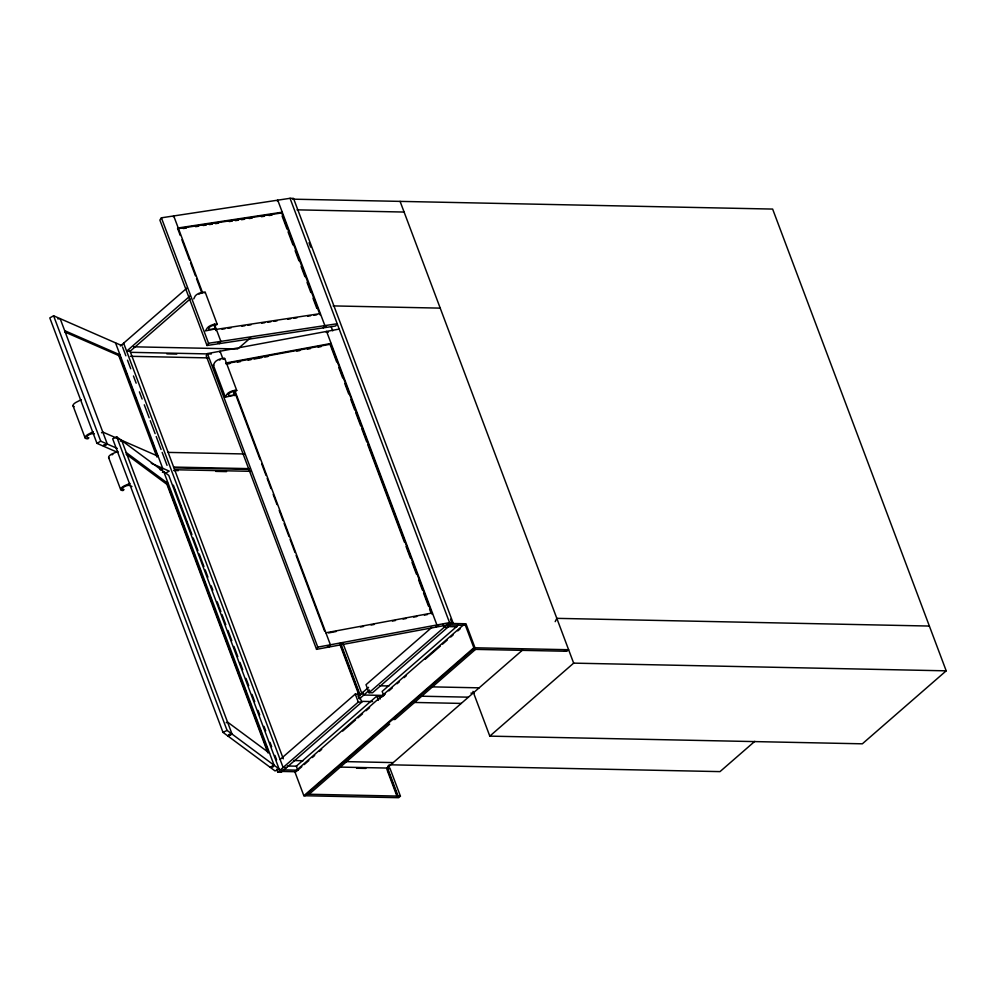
<?xml version="1.0" encoding="UTF-8"?>
<svg xmlns="http://www.w3.org/2000/svg" width="996" height="996" viewBox="0 0 996 996"><rect width="100%" height="100%" fill="white"/><g stroke="black" fill="none" stroke-linecap="round" stroke-linejoin="round"><path stroke-width="1.49" d="M224.723 358.46L236.749 390.482L235.305 391.316A4.245 1.643 -20.6 0 0 228.956 393.594A4.245 1.643 -20.6 0 0 231.246 395.437L234.882 395.063L225.37 397.143L213.318 365.084L214.75 362.444A6.175 2.39 -20.6 0 1 224.586 358.336L224.075 359.083M193.759 298.925L195.166 296.036A6.175 2.39 -20.6 0 1 205.151 292.189L204.728 292.861M217.29 324.36L215.771 325.157A4.245 1.643 -20.6 0 0 209.409 327.248A4.245 1.643 -20.6 0 0 211.264 329.303L214.763 329.029L205.487 330.896L207.193 328.058A6.175 2.39 -20.6 0 1 217.19 324.21L205.251 292.338M387.88 767.269L388.975 765.09M555.195 621.641L556.826 618.354L929.368 626.048M339.2 329.078L207.442 353.58L206.197 355.784L316.541 649.342L448.3 624.828L449.545 622.625L290.048 198.304L161.402 217.813L159.87 220.066L207.006 345.5L335.652 325.991L337.196 323.737L208.55 343.247L207.006 345.5M219.643 351.962L220.054 351.227L223.067 359.232M327.858 332.502L328.269 331.768L326.165 332.154L326.588 331.419L436.92 624.978L435.688 627.181M316.541 649.342L317.774 647.139L207.442 353.58M329.153 646.989L330.398 644.786L234.807 390.469M431.99 613.698L432.413 612.963L325.879 632.784M173.204 216.705L173.715 215.945L202.437 292.363M277.212 200.931L277.735 200.171L324.87 325.605L323.339 327.858M215.833 330.112L216.356 329.365L320.363 313.591L319.853 314.35M219.332 343.632L220.863 341.379L214.364 324.074M120.416 345.973L187.124 287.906M190.236 295.824L126.641 351.177L130.115 351.252L190.236 298.912M238.94 347.94L250.668 337.731M280.113 759.487L355.273 694.063L358.734 694.137L359.232 695.469L358.087 695.445L359.344 698.918L369.566 690.016M431.915 627.343L366.005 684.713L369.018 692.718L372.479 692.793L450.317 625.04M358.348 696.241L368.57 687.352M276.664 769.261L277.76 772.161L358.274 702.068L361.747 702.143L360.241 698.134L359.083 698.109M369.018 692.718L449.545 622.625L453.006 622.699L293.509 198.378L290.048 198.304M282.117 771.452L281.221 772.236L277.76 772.161M283.91 769.896L361.747 702.143M453.006 622.699L452.109 623.484L450.478 619.126M380.161 698.931L379.103 696.129L376.799 696.092L296.273 766.185L297.854 770.381M458.011 625.388L382.165 691.411L383.746 695.619M301.825 766.659L295.986 771.738L280.959 771.427L282.752 769.871L297.779 770.182M304.166 764.617L308.835 760.558M312.333 757.508L314.674 755.466M319.343 751.407L321.683 749.365M342.711 731.064L355.56 719.884M357.9 717.855L362.569 713.783M366.067 710.733L369.578 707.683M385.377 693.926L381.879 696.976L380.721 696.951M388.888 690.875L392.387 687.825M397.068 683.754L399.396 681.725M404.065 677.654L406.405 675.624M425.093 659.352L440.282 646.13M442.622 644.101L447.291 640.03M450.79 636.979L453.13 634.95M457.799 630.879L460.14 628.85M473.847 647.761L464.821 623.745L294.828 771.713L303.855 795.729L473.847 647.761L568.616 649.716L566.824 651.272L564.508 651.222L565.404 650.45L563.935 651.21L473.212 649.342M305.013 795.754L475.005 647.786L465.979 623.77L450.951 623.459L449.171 625.015L464.186 625.326M309.109 794.248L389.635 724.154L387.332 724.104M475.528 649.392L395.001 719.486L392.698 719.436M388.876 765.438L387.979 766.223L388.988 768.887M386.809 768.202L522.527 650.077M386.672 768.837L389.884 768.115L400.417 796.128L398.624 797.696L303.855 795.729M338.789 767.057L386.996 768.053L397.529 796.078L396.632 796.85L400.417 796.128M472.976 691.349L489.808 736.131L573.659 663.137L946.2 670.831L772.635 209.073L292.625 199.163M754.794 741.348L720.008 771.614L390.183 764.803M946.2 670.831L862.349 743.813L489.808 736.131M122.06 345.712L53.597 315.782L49.8 317.911L96.948 443.345L117.69 452.408M101.517 432.774L102.787 432.065L158.14 456.255L156.87 456.977M96.948 443.345L100.745 441.203L117.242 448.412M103.497 446.208L107.307 444.079L60.158 318.645L57.793 318.882M160.119 469.689L162.659 468.269L115.511 342.848M161.215 470.174L162.485 469.465L161.389 468.979M165.411 473.274L169.208 471.133L151.305 463.302M116.731 436.846L112.673 438.825L223.004 732.384L275.033 770.929L279.092 768.937L168.76 475.391L116.731 436.846L227.063 730.392L279.092 768.937M120.354 441.191L121.711 440.531L232.043 734.089L227.997 736.069M162.423 472.365L163.78 471.693L274.112 765.252L270.053 767.244M226.179 722.735L227.536 722.075L269.605 753.237M223.004 732.384L227.063 730.392M226.092 362.955L331.095 343.433L330.684 344.168L225.669 363.689M226.777 364.15L229.827 363.577M237.434 362.158L240.484 361.598M248.091 360.179L251.129 359.618M254.179 359.046L261.786 357.639M264.824 357.066L267.874 356.506M296.783 351.127L299.833 350.555M307.44 349.148L310.491 348.575M318.098 347.168L321.135 346.596M328.506 632.946L336.113 631.526M360.465 627.007L363.515 626.434M371.122 625.027L374.16 624.455M392.424 621.056L395.474 620.496M403.081 619.076L406.119 618.516M413.738 617.097L416.776 616.536M424.383 615.117L427.433 614.544M317.774 647.139L449.545 622.625M329.975 645.52L327.46 646.653L329.564 646.255M436.509 625.712L438.614 625.314L436.099 626.447M131.97 486.571L130.19 485.662A4.245 1.643 -20.6 0 0 124.039 486.87A4.245 1.643 -20.6 0 0 124.014 489.634L122.894 490.605A6.175 2.39 -20.6 0 1 124.263 485.849L129.966 483.421M213.966 365.208L213.368 365.159M183.326 228.532L186.389 228.072M195.565 226.677L198.627 226.216M203.209 225.519L206.272 225.046M209.334 224.586L212.385 224.125M215.447 223.664L218.51 223.191M229.217 221.573L232.267 221.112M235.33 220.651L238.393 220.178M241.455 219.718L244.506 219.257M249.1 218.56L252.162 218.099M261.338 216.705L264.388 216.244M268.982 215.547L272.045 215.074M221.959 329.19L225.021 328.73M228.072 328.257L231.134 327.796M241.841 326.178L244.904 325.717M247.954 325.244L251.017 324.783M261.724 323.165L264.787 322.692M267.849 322.231L270.9 321.77M273.962 321.31L277.025 320.837M287.732 319.218L290.782 318.757M293.845 318.284L296.908 317.824M307.615 316.205L310.677 315.744M313.728 315.271L316.79 314.811M220.353 342.126L217.788 343.184L219.842 342.873M324.36 326.352L326.414 326.041L323.849 327.111M93.151 431.754L87.959 434.43A6.175 2.39 -20.6 0 0 87.934 438.813L88.856 437.842A4.245 1.643 -20.6 0 1 88.034 435.377A4.245 1.643 -20.6 0 1 94.359 433.758M81.211 399.72L75.92 402.409A6.175 2.39 -20.6 0 0 74.19 406.667M297.032 209.845L404.102 212.048M333.137 305.909L440.22 308.125M133.589 346.807L237.77 348.961M130.439 352.323L211.289 353.991M166.855 353.866L176.79 354.078M130.376 356.294L208.139 357.9M168.05 452.396L244.244 453.964M173.565 467.074L249.759 468.643M174.225 467.883L248.863 469.427M174.574 469.739L250.768 471.32M173.678 470.523L178.334 470.622M215.659 471.382L226.54 471.618M447.615 626.596L456.952 626.783M447.64 627.368L444.166 627.306L443.083 624.392M379.625 685.783L388.95 685.97M430.932 686.842L479.138 687.838M470.934 693.129L474.046 693.191M383.821 695.432L363.826 695.021L362.818 692.357M420.723 696.192L468.406 697.175M378.928 698.507L380.086 698.532M361.722 701.358L372.616 701.582M414.597 702.454L461.248 703.413M293.733 760.546L303.058 760.745M345.052 761.604L393.258 762.6M287.471 765.999L296.796 766.185M356.556 768.227L365.881 768.414M286.587 767.555L283.125 767.493L123.629 343.172M306.805 794.198L397.529 796.078M117.976 451.425L112.224 453.827A6.175 2.39 -20.6 0 0 109.025 458.11M64.665 330.66L120.03 354.85L118.761 355.56L64.827 331.992M106.037 444.789L103.671 445.013L104.767 445.498M236.749 390.482L236.625 390.357A6.175 2.39 -20.6 0 0 226.777 394.466L225.357 397.105M126.218 452.545L168.287 483.707L166.93 484.367L126.106 454.126M230.699 734.749L229.864 734.139L228.52 734.799L229.341 735.409M272.767 765.912L273.589 766.534L272.244 767.194L271.41 766.571M400.093 201.379L573.659 663.137M309.009 242.75L310.64 247.108M331.108 326.501L332.739 330.859M281.557 212.459L320.027 314.823M330.535 343.782L432.14 614.084M282.117 216.095L286.997 229.068M288.081 231.956L292.961 244.929M295.127 250.693L298.925 260.79M301.091 266.555L304.888 276.651M307.054 282.416L310.839 292.5M313.005 298.277L316.803 308.362M330.124 344.516L336.685 361.959M338.864 367.773L342.686 377.945M344.877 383.759L348.7 393.93M350.878 399.745L354.7 409.916M355.796 412.817L360.714 425.902M361.809 428.803L366.727 441.888M367.81 444.789L404.413 542.16M406.057 546.518L410.427 558.146M412.058 562.503L416.428 574.132M418.619 579.946L422.441 590.118M423.537 593.018L428.454 606.103M429.537 609.004L431.181 613.362M376.799 696.092L378.368 700.288M342.998 643.366L362.108 694.237M340.682 643.329L360.34 695.644M387.569 768.065L398.101 796.09M340.097 643.316L359.768 695.631M340.333 645.557L358.909 694.971M387.195 770.244L396.682 795.468M355.273 694.063L358.274 702.068M177.537 228.233L180.251 235.442M181.882 239.762L189.464 259.956M190.547 262.832L195.428 275.805M196.511 278.693L201.391 291.666M214.389 326.265L216.02 330.597M234.384 391.204L260.056 459.505M261.699 463.862L266.069 475.49M267.165 478.404L270.987 488.575M273.165 494.39L276.988 504.561M279.179 510.375L283.001 520.547M284.097 523.448L289.014 536.533M290.097 539.434L295.015 552.519M296.111 555.419L324.522 630.991M233.5 392.735L234.583 395.636M161.402 217.813L208.55 343.247M129.829 350.505L283.312 758.84M122.608 347.143L125.857 355.796M127.488 360.129L130.737 368.769M133.452 375.978L136.153 383.186M139.403 391.839L142.117 399.047M144.283 404.812L149.163 417.797M150.247 420.673L155.127 433.646M156.21 436.534L161.078 449.507M162.161 452.396L167.042 465.369M173.366 485.164L174.997 489.522M175.221 490.107L181.011 505.507M181.222 506.055L183.936 513.314M184.285 514.222L187.011 521.493M187.211 522.016L189.937 529.262M190.298 530.208L191.929 534.566M193.212 537.965L195.938 545.21M196.299 546.194L197.943 550.551M199.2 553.913L201.927 561.159M202.313 562.18L203.943 566.537M205.201 569.861L207.927 577.12M211.189 585.822L212.833 590.167M217.19 601.771L218.821 606.116M219.245 607.224L220.875 611.581M221.971 614.495L225.793 624.666M227.984 630.48L231.807 640.652M233.985 646.454L237.807 656.625M239.999 662.44L242.725 669.71M246 678.425L248.739 685.696M252.013 694.411L254.739 701.682M258.026 710.397L259.707 714.879M264.027 726.383L265.695 730.827M270.041 742.369L271.671 746.726M274.958 755.441L276.602 759.823M119.645 355.485L121.263 359.817M123.442 365.594L127.264 375.753M129.405 381.48L133.215 391.602M135.381 397.354L137.012 401.699M141.345 413.228L142.976 417.573M152.201 442.124L153.832 446.457M155.438 450.715L157.094 455.122M175.259 503.876L176.902 508.234M181.272 519.875L184.011 527.145M187.285 535.873L188.929 540.23M193.299 551.871L194.942 556.229M199.312 567.869L200.955 572.227M204.242 580.954L205.873 585.312M210.256 596.953L211.887 601.31M237.036 668.216L238.679 672.574M243.049 684.215L245.788 691.485M249.062 700.213L250.706 704.57M253.98 713.298L256.719 720.569M259.993 729.296L261.637 733.666M266.007 745.294L267.65 749.664M167.079 483.147L188.929 541.276M190.012 544.19L194.93 557.262M196.025 560.163L205.861 586.333M206.956 589.234L211.862 602.319M212.957 605.219L267.588 750.548M118.574 355.086L156.509 456.006M166.183 482.363L267.849 752.839M108.639 457.6L120.678 489.621M53.597 315.782L100.745 441.203M73.032 405.833L85.071 437.854M198.976 294.156A4.245 1.643 -20.6 0 1 199.972 293.708M201.03 293.359A4.245 1.643 -20.6 0 1 202.972 293.061M219.406 360.004A4.245 1.643 -20.6 0 1 220.452 359.631M112 454.848A4.245 1.643 -20.6 0 1 112.909 454.338M178.234 227.96L177.724 228.707L281.731 212.932L282.242 212.185L178.234 227.96"/></g></svg>
